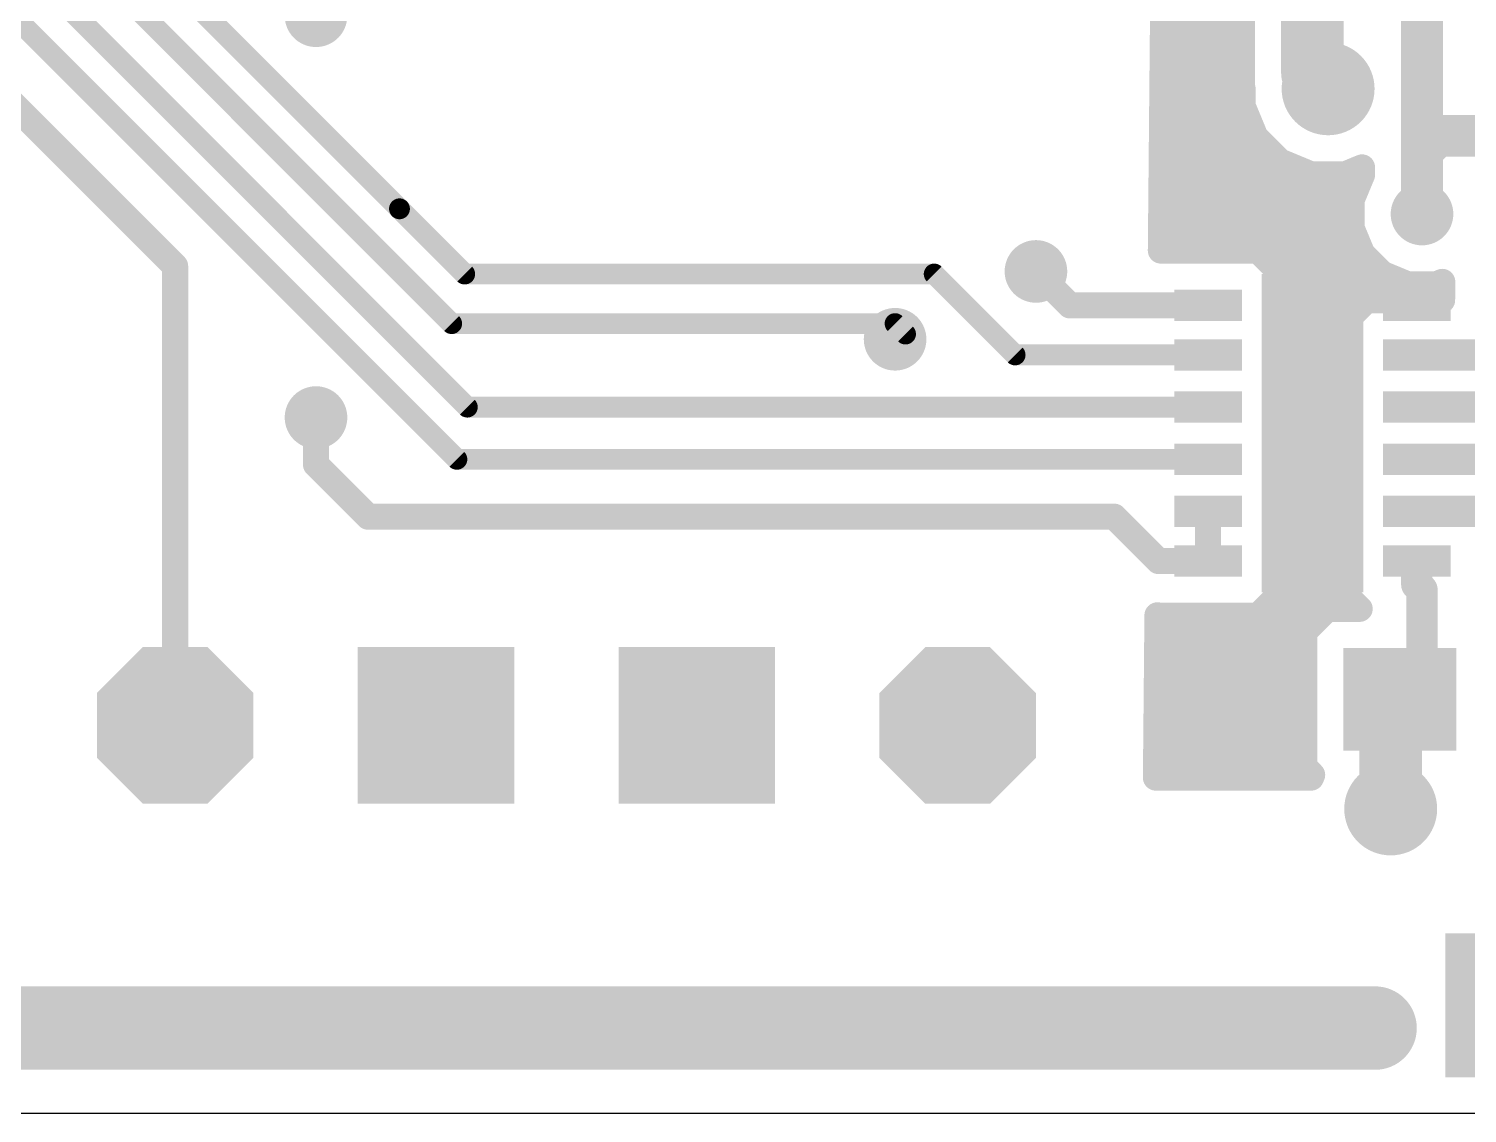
# Model space of a CAD drawing. Extents: x 0 to 81, y 1 to 51.
# Drawn here: x 53.64 to 67.65, y 1 to 11.56 of the extents above; entities that cross this region are included whole.
import ezdxf

# ---------------------------------------------------------------- set-up
doc = ezdxf.new("R2010")
doc.units = 0
for name, color, linetype in [('1', 22, 'CONTINUOUS'), ('17', 82, 'CONTINUOUS'), ('18', 82, 'CONTINUOUS'), ('20', 7, 'CONTINUOUS')]:
    doc.layers.add(name, color=color, linetype=linetype)

# ---------------------------------------------------------------- blocks, each defined once
blk = doc.blocks.new('RECT')
blk.add_solid([(-0.5, -0.5), (0.5, -0.5), (-0.5, 0.5), (0.5, 0.5)])
blk = doc.blocks.new('SQUAREP')
blk.add_solid([(-0.5, -0.5), (0.5, -0.5), (-0.5, 0.5), (0.5, 0.5)])
blk = doc.blocks.new('OCTAGONP')
at = {"const_width": 0.5}
blk.add_lwpolyline([(-0.25, -0.1036), (-0.25, 0.1036), (-0.1036, 0.25), (0.1036, 0.25), (0.25, 0.1036), (0.25, -0.1036), (0.1036, -0.25), (-0.1036, -0.25), (-0.25, -0.1036), (-0.25, 0.1036)], dxfattribs=at)
blk = doc.blocks.new('ROUNDV')
at = {"const_width": 0.5}
blk.add_lwpolyline([(0, -0.25, 1), (0, 0.25, 1), (0, -0.25)], format="xyb", dxfattribs=at)

msp = doc.modelspace()

# ---------------------------------------------------------------- linework, layer by layer
at = {"layer": '1'}
for points, const_width in [([(64.6655, 9.398), (64.732, 16.51)], 0.254), ([(51.5112, 15.5448), (57.2516, 9.8044)], 0.2032), ([(50.6476, 15.1384), (57.912, 7.874)], 0.2032), ([(50.3428, 14.8336), (57.8104, 7.366)], 0.2032), ([(65.4558, 14.6144), (65.4558, 10.9888)], 0.254), ([(66.1416, 14.478), (66.1416, 11.1252)], 0.6096), ([(57.7596, 8.6868), (52.1208, 14.3256)], 0.2032), ([(67.2084, 14.1732), (67.2084, 10.3632)], 0.4064), ([(56.4388, 11.684), (56.2356, 11.684)], 0.254), ([(64.6869, 11.684), (65.4558, 11.684)], 0.254), ([(64.6845, 11.43), (65.4558, 11.43)], 0.254), ([(66.1416, 11.1252), (66.294, 10.9728)], 0.6096), ([(53.1368, 11.176), (55.0672, 9.2456)], 0.254), ([(64.6822, 11.176), (65.4558, 11.176)], 0.254), ([(65.4558, 10.9888), (65.4606, 10.9772)], 0.254), ([(65.4606, 10.9772), (65.4606, 10.807)], 0.254), ([(64.6798, 10.922), (65.4606, 10.922)], 0.254), ([(65.4606, 10.807), (65.5875, 10.5007)], 0.254), ([(64.6774, 10.668), (65.5182, 10.668)], 0.254), ([(67.3608, 10.5156), (67.2084, 10.3632)], 0.4064), ([(70.016, 10.5156), (67.3608, 10.5156)], 0.4064), ([(64.675, 10.414), (65.6742, 10.414)], 0.254), ([(65.5875, 10.5007), (65.8219, 10.2663)], 0.254), ([(67.2084, 10.3632), (67.2084, 9.7536)], 0.4064), ([(65.8219, 10.2663), (66.1282, 10.1394)], 0.254), ([(64.6727, 10.16), (66.0785, 10.16)], 0.254), ([(66.1282, 10.1394), (66.4598, 10.1394)], 0.254), ([(66.4598, 10.1394), (66.6242, 10.2075)], 0.254), ([(66.5095, 10.16), (66.6242, 10.16)], 0.254), ([(66.6242, 10.1353), (66.5226, 9.89)], 0.254), ([(66.6242, 10.2075), (66.6242, 10.1353)], 0.254), ([(64.6703, 9.906), (66.5292, 9.906)], 0.254), ([(66.5226, 9.89), (66.5226, 9.6172)], 0.254), ([(57.2516, 9.8044), (57.8866, 9.1694)], 0.2032), ([(64.6679, 9.652), (66.5226, 9.652)], 0.254), ([(66.5226, 9.6172), (66.627, 9.3651)], 0.254), ([(65.6136, 9.398), (64.6655, 9.398)], 0.254), ([(64.6655, 9.398), (66.6134, 9.398)], 0.254), ([(65.8368, 9.1748), (65.6136, 9.398)], 0.254), ([(66.627, 9.3651), (66.8199, 9.1722)], 0.254), ([(55.0672, 9.2456), (55.0672, 4.7752)], 0.254), ([(57.8866, 9.1694), (62.4586, 9.1694)], 0.2032), ([(62.4586, 9.1694), (63.246, 8.382)], 0.2032), ([(63.4492, 9.1948), (63.7794, 8.8646)], 0.254), ([(65.8368, 6.0652), (65.8368, 9.1748)], 0.254), ([(65.8368, 9.144), (66.888, 9.144)], 0.254), ([(66.8199, 9.1722), (67.072, 9.0678)], 0.254), ([(67.072, 9.0678), (67.3448, 9.0678)], 0.254), ([(67.3448, 9.0678), (67.4059, 9.0931)], 0.254), ([(67.4059, 9.0931), (67.4042, 8.9154)], 0.254), ([(63.7794, 8.8646), (65.1256, 8.8646)], 0.254), ([(65.8368, 8.89), (66.6442, 8.89)], 0.254), ([(66.6696, 8.9154), (66.4464, 8.6922)], 0.254), ([(67.4042, 8.9154), (66.6696, 8.9154)], 0.254), ([(62.0776, 8.6868), (57.7596, 8.6868)], 0.2032), ([(62.1792, 8.5852), (62.0776, 8.5344)], 0.254), ([(62.1792, 8.5852), (62.0776, 8.6868)], 0.2032), ([(65.8368, 8.636), (66.4464, 8.636)], 0.254), ([(66.4464, 8.6922), (66.4464, 6.0652)], 0.254), ([(63.246, 8.382), (65.1256, 8.382)], 0.2032), ([(65.8368, 8.382), (66.4464, 8.382)], 0.254), ([(69.0372, 8.382), (67.1576, 8.382)], 0.3048), ([(65.8368, 8.128), (66.4464, 8.128)], 0.254), ([(65.8368, 7.874), (66.4464, 7.874)], 0.254), ([(67.1576, 7.874), (69.4436, 7.874)], 0.3048), ([(56.4388, 7.3152), (56.4388, 7.7724)], 0.254), ([(57.912, 7.874), (65.1256, 7.874)], 0.2032), ([(65.8368, 7.62), (66.4464, 7.62)], 0.254), ([(56.9468, 6.8072), (56.4388, 7.3152)], 0.254), ([(57.8104, 7.366), (65.1256, 7.366)], 0.2032), ([(65.8368, 7.366), (66.4464, 7.366)], 0.254), ([(67.1576, 7.366), (68.326, 7.366)], 0.3048), ([(65.8368, 7.112), (66.4464, 7.112)], 0.254), ([(67.1576, 6.858), (67.818, 6.858)], 0.3048), ([(57.8612, 6.8072), (56.9468, 6.8072)], 0.254), ([(64.2112, 6.8072), (57.8612, 6.8072)], 0.254), ([(64.643, 6.3754), (64.2112, 6.8072)], 0.254), ([(65.1256, 6.858), (65.1256, 6.3754)], 0.254), ([(65.8368, 6.858), (66.4464, 6.858)], 0.254), ([(65.8368, 6.604), (66.4464, 6.604)], 0.254), ([(64.643, 6.3754), (65.1256, 6.3754)], 0.254), ([(65.8368, 6.35), (66.4464, 6.35)], 0.254), ([(67.1576, 6.3754), (67.1576, 6.1468)], 0.3048), ([(65.6136, 5.842), (65.8368, 6.0652)], 0.254), ([(65.8368, 6.096), (66.4464, 6.096)], 0.254), ([(66.4464, 6.0652), (66.6014, 5.9102)], 0.254), ([(67.1576, 6.1468), (67.2084, 6.096)], 0.3048), ([(67.2084, 6.096), (67.2084, 5.246)], 0.3048), ([(66.2838, 5.9102), (66.0606, 5.687)], 0.254), ([(66.6014, 5.9102), (66.2838, 5.9102)], 0.254), ([(64.6176, 4.2672), (64.6324, 5.8472)], 0.254), ([(64.6323, 5.842), (64.6376, 5.842)], 0.254), ([(64.6324, 5.8472), (64.6376, 5.842)], 0.254), ([(64.6376, 5.842), (65.6136, 5.842)], 0.254), ([(65.6136, 5.842), (66.2156, 5.842)], 0.254), ([(66.0606, 5.687), (66.0606, 4.3714)], 0.254), ([(64.6299, 5.588), (66.0606, 5.588)], 0.254), ([(64.6276, 5.334), (66.0606, 5.334)], 0.254), ([(66.9036, 4.9412), (66.9916, 5.0292)], 0.6096), ([(67.2084, 5.246), (66.9916, 5.0292)], 0.3048), ([(64.6252, 5.08), (66.0606, 5.08)], 0.254), ([(66.9036, 3.9624), (66.9036, 4.9412)], 0.6096), ([(64.6228, 4.826), (66.0606, 4.826)], 0.254), ([(64.6204, 4.572), (66.0606, 4.572)], 0.254), ([(66.0606, 4.3714), (66.1386, 4.2934)], 0.254), ([(66.1278, 4.2672), (64.6176, 4.2672)], 0.254), ([(64.6181, 4.318), (66.114, 4.318)], 0.254), ([(66.1386, 4.2934), (66.1278, 4.2672)], 0.254), ([(65.9892, 1.8288), (20.828, 1.8288)], 0.8128), ([(65.9892, 1.8288), (66.7512, 1.8288)], 0.8128), ([(66.7512, 1.8288), (65.9892, 1.8288)], 0.8128)]:
    msp.add_lwpolyline(points, dxfattribs=dict(at, const_width=const_width))
for points, const_width in [([(64.6845, 11.4935, 1), (64.6845, 11.3665)], 0.127), ([(65.4558, 11.3665, 1), (65.4558, 11.4935)], 0.127), ([(66.2494, 11.233, 1), (66.0338, 11.0174)], 0.3048), ([(64.6822, 11.2395, 1), (64.6822, 11.1125)], 0.127), ([(65.4558, 11.1125, 1), (65.4558, 11.2395)], 0.127), ([(65.9892, 11.1252, 1), (66.294, 11.1252)], 0.3048), ([(66.1862, 10.865, 1), (66.4018, 11.0806)], 0.3048), ([(65.5145, 11.0131, 1), (65.3971, 10.9645)], 0.127), ([(65.5241, 10.9772, 1), (65.3971, 10.9772)], 0.127), ([(64.6798, 10.9855, 1), (64.6798, 10.8585)], 0.127), ([(65.3923, 10.9888, 1), (65.5193, 10.9888)], 0.127), ([(65.5193, 10.8313, 1), (65.4019, 10.7827)], 0.127), ([(65.4019, 10.9529, 1), (65.5193, 11.0015)], 0.127), ([(65.4606, 10.8585, 1), (65.4606, 10.9855)], 0.127), ([(64.6774, 10.7315, 1), (64.6774, 10.6045)], 0.127), ([(65.3971, 10.807, 1), (65.5241, 10.807)], 0.127), ([(65.5182, 10.6045, 1), (65.5182, 10.7315)], 0.127), ([(67.3608, 10.6172, 1), (67.3608, 10.414)], 0.2032), ([(67.4326, 10.4438, 1), (67.289, 10.5874)], 0.2032), ([(64.675, 10.4775, 1), (64.675, 10.3505)], 0.127), ([(65.6324, 10.5456, 1), (65.5426, 10.4558)], 0.127), ([(65.5288, 10.4764, 1), (65.6461, 10.525)], 0.127), ([(65.6742, 10.3505, 1), (65.6742, 10.4775)], 0.127), ([(67.31, 10.3632, 1), (67.1068, 10.3632)], 0.2032), ([(67.1366, 10.435, 1), (67.2802, 10.2914)], 0.2032), ([(65.8462, 10.3249, 1), (65.7976, 10.2076)], 0.127), ([(65.777, 10.2214, 1), (65.8668, 10.3112)], 0.127), ([(67.1068, 10.3632, 1), (67.31, 10.3632)], 0.2032), ([(64.6727, 10.2235, 1), (64.6727, 10.0965)], 0.127), ([(66.1282, 10.2029, 1), (66.1282, 10.0759)], 0.127), ([(66.0785, 10.0965, 1), (66.0785, 10.2235)], 0.127), ([(66.1039, 10.0807, 1), (66.1525, 10.1981)], 0.127), ([(66.4355, 10.1981, 1), (66.4841, 10.0807)], 0.127), ([(66.5095, 10.2235, 1), (66.5095, 10.0965)], 0.127), ([(66.4598, 10.0759, 1), (66.4598, 10.2029)], 0.127), ([(66.6877, 10.2075, 1), (66.5607, 10.2075)], 0.127), ([(66.6829, 10.111, 1), (66.5655, 10.1596)], 0.127), ([(66.6485, 10.1488, 1), (66.5999, 10.2662)], 0.127), ([(66.6242, 10.0965, 1), (66.6242, 10.2235)], 0.127), ([(66.5607, 10.1353, 1), (66.6877, 10.1353)], 0.127), ([(64.6703, 9.9695, 1), (64.6703, 9.8425)], 0.127), ([(66.5861, 9.89, 1), (66.4591, 9.89)], 0.127), ([(66.4639, 9.9143, 1), (66.5813, 9.8657)], 0.127), ([(66.5292, 9.8425, 1), (66.5292, 9.9695)], 0.127), ([(57.2875, 9.8403, 1), (57.2157, 9.7685)], 0.1016), ([(57.2157, 9.7685, 1), (57.2875, 9.8403)], 0.1016), ([(67.1068, 9.7536, 1), (67.31, 9.7536)], 0.2032), ([(64.6679, 9.7155, 1), (64.6679, 9.5885)], 0.127), ([(66.5813, 9.6415, 1), (66.4639, 9.5929)], 0.127), ([(66.4591, 9.6172, 1), (66.5861, 9.6172)], 0.127), ([(66.5226, 9.5885, 1), (66.5226, 9.7155)], 0.127), ([(64.6655, 9.4615, 1), (64.6655, 9.3345)], 0.127), ([(64.6655, 9.4615, 1), (64.6655, 9.3345)], 0.127), ([(65.6585, 9.4429, 1), (65.5687, 9.3531)], 0.127), ([(65.6136, 9.3345, 1), (65.6136, 9.4615)], 0.127), ([(66.6134, 9.3345, 1), (66.6134, 9.4615)], 0.127), ([(64.6021, 9.3986, 1), (64.729, 9.3974)], 0.127), ([(66.6719, 9.41, 1), (66.5821, 9.3202)], 0.127), ([(66.5683, 9.3408, 1), (66.6857, 9.3894)], 0.127), ([(55.1307, 9.2456, 1), (55.0037, 9.2456)], 0.127), ([(55.0223, 9.2007, 1), (55.1121, 9.2905)], 0.127), ([(57.8866, 9.2202, 1), (57.8866, 9.1186)], 0.1016), ([(57.8507, 9.1335, 1), (57.9225, 9.2053)], 0.1016), ([(62.4945, 9.2053, 1), (62.4227, 9.1335)], 0.1016), ([(62.4586, 9.1186, 1), (62.4586, 9.2202)], 0.1016), ([(63.4941, 9.2397, 1), (63.4043, 9.1499)], 0.127), ([(65.9003, 9.1748, 1), (65.7733, 9.1748)], 0.127), ([(65.8368, 9.2075, 1), (65.8368, 9.0805)], 0.127), ([(65.7919, 9.1299, 1), (65.8817, 9.2197)], 0.127), ([(66.8442, 9.2309, 1), (66.7956, 9.1135)], 0.127), ([(66.775, 9.1273, 1), (66.8648, 9.2171)], 0.127), ([(66.888, 9.0805, 1), (66.888, 9.2075)], 0.127), ([(67.072, 9.1313, 1), (67.072, 9.0043)], 0.127), ([(67.0477, 9.0091, 1), (67.0963, 9.1265)], 0.127), ([(67.3205, 9.1265, 1), (67.3691, 9.0091)], 0.127), ([(67.4694, 9.0925, 1), (67.3424, 9.0937)], 0.127), ([(67.3448, 9.0043, 1), (67.3448, 9.1313)], 0.127), ([(67.4302, 9.0344, 1), (67.3816, 9.1518)], 0.127), ([(63.7794, 8.9281, 1), (63.7794, 8.8011)], 0.127), ([(63.7345, 8.8197, 1), (63.8243, 8.9095)], 0.127), ([(65.1256, 8.8011, 1), (65.1256, 8.9281)], 0.127), ([(65.8368, 8.9535, 1), (65.8368, 8.8265)], 0.127), ([(66.6696, 8.9789, 1), (66.6696, 8.8519)], 0.127), ([(66.7145, 8.8705, 1), (66.6247, 8.9603)], 0.127), ([(66.6442, 8.8265, 1), (66.6442, 8.9535)], 0.127), ([(67.3407, 8.916, 1), (67.4677, 8.9148)], 0.127), ([(67.4042, 8.8519, 1), (67.4042, 8.9789)], 0.127), ([(57.7596, 8.7376, 1), (57.7596, 8.636)], 0.1016), ([(57.7237, 8.6509, 1), (57.7955, 8.7227)], 0.1016), ([(62.1135, 8.7227, 1), (62.0417, 8.6509)], 0.1016), ([(62.0776, 8.636, 1), (62.0776, 8.7376)], 0.1016), ([(62.2076, 8.5284, 1), (62.1508, 8.642)], 0.127), ([(65.8368, 8.6995, 1), (65.8368, 8.5725)], 0.127), ([(66.5099, 8.6922, 1), (66.3829, 8.6922)], 0.127), ([(66.4015, 8.7371, 1), (66.4913, 8.6473)], 0.127), ([(66.4464, 8.5725, 1), (66.4464, 8.6995)], 0.127), ([(62.0492, 8.5912, 1), (62.106, 8.4776)], 0.127), ([(62.1433, 8.5493, 1), (62.2151, 8.6211)], 0.1016), ([(63.246, 8.4328, 1), (63.246, 8.3312)], 0.1016), ([(63.2101, 8.3461, 1), (63.2819, 8.4179)], 0.1016), ([(65.1256, 8.3312, 1), (65.1256, 8.4328)], 0.1016), ([(65.8368, 8.4455, 1), (65.8368, 8.3185)], 0.127), ([(66.4464, 8.3185, 1), (66.4464, 8.4455)], 0.127), ([(67.1576, 8.4582, 1), (67.1576, 8.3058)], 0.1524), ([(65.8368, 8.1915, 1), (65.8368, 8.0645)], 0.127), ([(66.4464, 8.0645, 1), (66.4464, 8.1915)], 0.127), ([(65.8368, 7.9375, 1), (65.8368, 7.8105)], 0.127), ([(66.4464, 7.8105, 1), (66.4464, 7.9375)], 0.127), ([(67.1576, 7.9502, 1), (67.1576, 7.7978)], 0.1524), ([(56.5023, 7.7724, 1), (56.3753, 7.7724)], 0.127), ([(57.912, 7.9248, 1), (57.912, 7.8232)], 0.1016), ([(57.8761, 7.8381, 1), (57.9479, 7.9099)], 0.1016), ([(65.1256, 7.8232, 1), (65.1256, 7.9248)], 0.1016), ([(65.8368, 7.6835, 1), (65.8368, 7.5565)], 0.127), ([(66.4464, 7.5565, 1), (66.4464, 7.6835)], 0.127), ([(56.4837, 7.3601, 1), (56.3939, 7.2703)], 0.127), ([(57.8104, 7.4168, 1), (57.8104, 7.3152)], 0.1016), ([(57.7745, 7.3301, 1), (57.8463, 7.4019)], 0.1016), ([(65.1256, 7.3152, 1), (65.1256, 7.4168)], 0.1016), ([(65.8368, 7.4295, 1), (65.8368, 7.3025)], 0.127), ([(66.4464, 7.3025, 1), (66.4464, 7.4295)], 0.127), ([(67.1576, 7.4422, 1), (67.1576, 7.2898)], 0.1524), ([(56.3753, 7.3152, 1), (56.5023, 7.3152)], 0.127), ([(65.8368, 7.1755, 1), (65.8368, 7.0485)], 0.127), ([(66.4464, 7.0485, 1), (66.4464, 7.1755)], 0.127), ([(67.1576, 6.9342, 1), (67.1576, 6.7818)], 0.1524), ([(56.9468, 6.8707, 1), (56.9468, 6.7437)], 0.127), ([(56.9019, 6.7623, 1), (56.9917, 6.8521)], 0.127), ([(57.8612, 6.8707, 1), (57.8612, 6.7437)], 0.127), ([(57.8612, 6.7437, 1), (57.8612, 6.8707)], 0.127), ([(64.2561, 6.8521, 1), (64.1663, 6.7623)], 0.127), ([(64.2112, 6.7437, 1), (64.2112, 6.8707)], 0.127), ([(65.1891, 6.858, 1), (65.0621, 6.858)], 0.127), ([(65.8368, 6.9215, 1), (65.8368, 6.7945)], 0.127), ([(66.4464, 6.7945, 1), (66.4464, 6.9215)], 0.127), ([(65.8368, 6.6675, 1), (65.8368, 6.5405)], 0.127), ([(66.4464, 6.5405, 1), (66.4464, 6.6675)], 0.127), ([(64.643, 6.4389, 1), (64.643, 6.3119)], 0.127), ([(64.5981, 6.3305, 1), (64.6879, 6.4203)], 0.127), ([(65.1256, 6.3119, 1), (65.1256, 6.4389)], 0.127), ([(65.8368, 6.4135, 1), (65.8368, 6.2865)], 0.127), ([(66.4464, 6.2865, 1), (66.4464, 6.4135)], 0.127), ([(67.2338, 6.3754, 1), (67.0814, 6.3754)], 0.1524), ([(65.0621, 6.3754, 1), (65.1891, 6.3754)], 0.127), ([(65.8368, 6.1595, 1), (65.8368, 6.0325)], 0.127), ([(65.8817, 6.0203, 1), (65.7919, 6.1101)], 0.127), ([(66.4913, 6.1101, 1), (66.4015, 6.0203)], 0.127), ([(66.4464, 6.0325, 1), (66.4464, 6.1595)], 0.127), ([(67.2115, 6.2007, 1), (67.1037, 6.0929)], 0.1524), ([(67.0814, 6.1468, 1), (67.2338, 6.1468)], 0.1524), ([(67.2846, 6.096, 1), (67.1322, 6.096)], 0.1524), ([(67.1545, 6.0421, 1), (67.2623, 6.1499)], 0.1524), ([(65.7733, 6.0652, 1), (65.9003, 6.0652)], 0.127), ([(66.2838, 5.9737, 1), (66.2838, 5.8467)], 0.127), ([(66.3287, 5.8653, 1), (66.2389, 5.9551)], 0.127), ([(66.3829, 6.0652, 1), (66.5099, 6.0652)], 0.127), ([(66.6014, 5.8467, 1), (66.6014, 5.9737)], 0.127), ([(64.6323, 5.9055, 1), (64.6323, 5.7785)], 0.127), ([(64.6959, 5.8466, 1), (64.5689, 5.8478)], 0.127), ([(64.6773, 5.8921, 1), (64.5875, 5.8023)], 0.127), ([(64.6376, 5.9055, 1), (64.6376, 5.7785)], 0.127), ([(64.5927, 5.7971, 1), (64.6825, 5.8869)], 0.127), ([(64.6376, 5.7785, 1), (64.6376, 5.9055)], 0.127), ([(65.6136, 5.9055, 1), (65.6136, 5.7785)], 0.127), ([(65.5687, 5.8869, 1), (65.6585, 5.7971)], 0.127), ([(65.6136, 5.7785, 1), (65.6136, 5.9055)], 0.127), ([(66.2156, 5.7785, 1), (66.2156, 5.9055)], 0.127), ([(66.5565, 5.8653, 1), (66.6463, 5.9551)], 0.127), ([(66.1241, 5.687, 1), (65.9971, 5.687)], 0.127), ([(66.0157, 5.7319, 1), (66.1055, 5.6421)], 0.127), ([(64.6299, 5.6515, 1), (64.6299, 5.5245)], 0.127), ([(66.0606, 5.5245, 1), (66.0606, 5.6515)], 0.127), ([(64.6276, 5.3975, 1), (64.6276, 5.2705)], 0.127), ([(66.0606, 5.2705, 1), (66.0606, 5.3975)], 0.127), ([(67.0994, 4.9214, 1), (66.8838, 5.137)], 0.3048), ([(67.2623, 5.1921, 1), (67.1545, 5.2999)], 0.1524), ([(64.6252, 5.1435, 1), (64.6252, 5.0165)], 0.127), ([(66.0606, 5.0165, 1), (66.0606, 5.1435)], 0.127), ([(66.7958, 5.049, 1), (67.0114, 4.8334)], 0.3048), ([(67.056, 4.9412, 1), (66.7512, 4.9412)], 0.3048), ([(67.1322, 5.246, 1), (67.2846, 5.246)], 0.1524), ([(66.9377, 5.0831, 1), (67.0455, 4.9753)], 0.1524), ([(64.6228, 4.8895, 1), (64.6228, 4.7625)], 0.127), ([(66.0606, 4.7625, 1), (66.0606, 4.8895)], 0.127), ([(55.0037, 4.7752, 1), (55.1307, 4.7752)], 0.127), ([(64.6204, 4.6355, 1), (64.6204, 4.5085)], 0.127), ([(66.0606, 4.5085, 1), (66.0606, 4.6355)], 0.127), ([(66.1055, 4.4163, 1), (66.0157, 4.3265)], 0.127), ([(64.6176, 4.3307, 1), (64.6176, 4.2037)], 0.127), ([(64.6181, 4.3815, 1), (64.6181, 4.2545)], 0.127), ([(65.9971, 4.3714, 1), (66.1241, 4.3714)], 0.127), ([(66.0691, 4.2915, 1), (66.1865, 4.2429)], 0.127), ([(66.1973, 4.2691, 1), (66.08, 4.3177)], 0.127), ([(66.0937, 4.2485, 1), (66.1835, 4.3383)], 0.127), ([(66.114, 4.2545, 1), (66.114, 4.3815)], 0.127), ([(66.1278, 4.2037, 1), (66.1278, 4.3307)], 0.127), ([(64.5541, 4.2678, 1), (64.6811, 4.2666)], 0.127), ([(66.7512, 3.9624, 1), (67.056, 3.9624)], 0.3048), ([(65.9892, 2.032, 1), (65.9892, 1.6256)], 0.4064), ([(65.9892, 2.032, 1), (65.9892, 1.6256)], 0.4064), ([(65.9892, 1.6256, 1), (65.9892, 2.032)], 0.4064), ([(66.7512, 1.6256, 1), (66.7512, 2.032)], 0.4064), ([(66.7512, 1.6256, 1), (66.7512, 2.032)], 0.4064)]:
    msp.add_lwpolyline(points, format="xyb", dxfattribs=dict(at, const_width=const_width))
at = {"layer": '20'}
msp.add_line((0, 1), (81, 1), dxfattribs=at)

# ---------------------------------------------------------------- block references
at = {"layer": '1', "rotation": 180}
for p, xscale, yscale in [((66.1416, 7.62), 0.9906, 3.0988), ((65.1256, 8.8646), 0.6604, 0.3048), ((67.1576, 8.8646), 0.6604, 0.3048), ((65.1256, 8.382), 0.6604, 0.3048), ((67.1576, 8.382), 0.6604, 0.3048), ((65.1256, 7.874), 0.6604, 0.3048), ((67.1576, 7.874), 0.6604, 0.3048), ((65.1256, 7.366), 0.6604, 0.3048), ((67.1576, 7.366), 0.6604, 0.3048), ((65.1256, 6.858), 0.6604, 0.3048), ((67.1576, 6.858), 0.6604, 0.3048), ((65.1256, 6.3754), 0.6604, 0.3048), ((67.1576, 6.3754), 0.6604, 0.3048)]:
    msp.add_blockref('RECT', p, dxfattribs=dict(at, xscale=xscale, yscale=yscale))
at = {"layer": '1', "xscale": 1.1}
for p in [(65.2916, 5.0292), (66.9916, 5.0292)]:
    msp.add_blockref('RECT', p, dxfattribs=at)
at = {"layer": '1', "yscale": 1.4}
msp.add_blockref('RECT', (67.9348, 2.0496), dxfattribs=at)
at = {"layer": '17', "xscale": 1.524, "yscale": 1.524, "rotation": 180}
for name, p in [('OCTAGONP', (55.0672, 4.7752)), ('SQUAREP', (57.6072, 4.7752))]:
    msp.add_blockref(name, p, dxfattribs=at)
at = {"layer": '17', "xscale": 1.524, "yscale": 1.524}
for name, p in [('SQUAREP', (60.1472, 4.7752)), ('OCTAGONP', (62.6872, 4.7752))]:
    msp.add_blockref(name, p, dxfattribs=at)
at = {"layer": '18'}
for p, xscale, yscale in [((56.4388, 11.684), 0.6096, 0.6096), ((66.294, 10.9728), 0.9048, 0.9048), ((67.2084, 9.7536), 0.6096, 0.6096), ((63.4492, 9.1948), 0.6096, 0.6096), ((62.0776, 8.5344), 0.6096, 0.6096), ((56.4388, 7.7724), 0.6096, 0.6096), ((64.9873, 5.2874), 0.6048, 0.6048), ((66.9036, 3.9624), 0.9048, 0.9048), ((66.7512, 1.8288), 0.8048, 0.8048)]:
    msp.add_blockref('ROUNDV', p, dxfattribs=dict(at, xscale=xscale, yscale=yscale))

doc.saveas('drawing.dxf')
